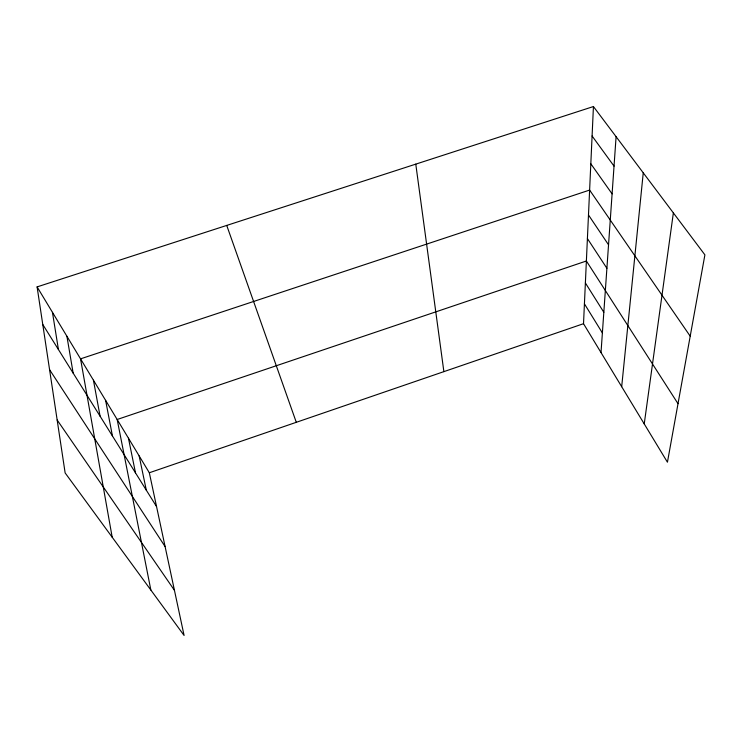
<?xml version="1.0" encoding="UTF-8"?>
<svg xmlns="http://www.w3.org/2000/svg" width="742" height="742" viewBox="0 0 742 742"><rect width="100%" height="100%" fill="white"/><g stroke="black" fill="none" stroke-linecap="round" stroke-linejoin="round"><path stroke-width="1.11" d="M593.433 106.542L704.9 254.858L667.438 462.21L583.518 323.697L593.433 106.542L37.1 286.894L65.138 472.932L184.09 635.458L149.327 472.765L37.1 286.894M601.011 352.571L616.092 136.695M621.685 386.693L643.249 172.83M644.232 423.914L673.365 212.898M149.327 472.765L583.518 323.697M592.088 135.99L614.033 166.125M590.827 163.787L612.094 193.866M690.208 336.182L589.621 190.073L80.544 358.85L112.181 537.199M57.162 420L174.444 590.317M588.48 214.967L608.542 244.832M587.404 238.572L606.9 268.289M49.575 369.683L165.095 546.576M678.012 403.694L586.384 260.998L117.162 419.499L150.849 590.029M585.382 282.952L603.83 312.28M42.767 324.477L156.543 506.554M584.427 303.83L602.383 332.935M226.727 225.42L296.29 422.309M139.153 455.913L146.304 490.156M128.449 438.188L135.498 472.877M105.614 400.365L112.422 435.944M93.427 380.182L100.077 416.188M66.91 336.265L73.152 373.096M52.45 312.326L58.432 349.538M415.78 164.14L443.874 371.64"/></g></svg>
